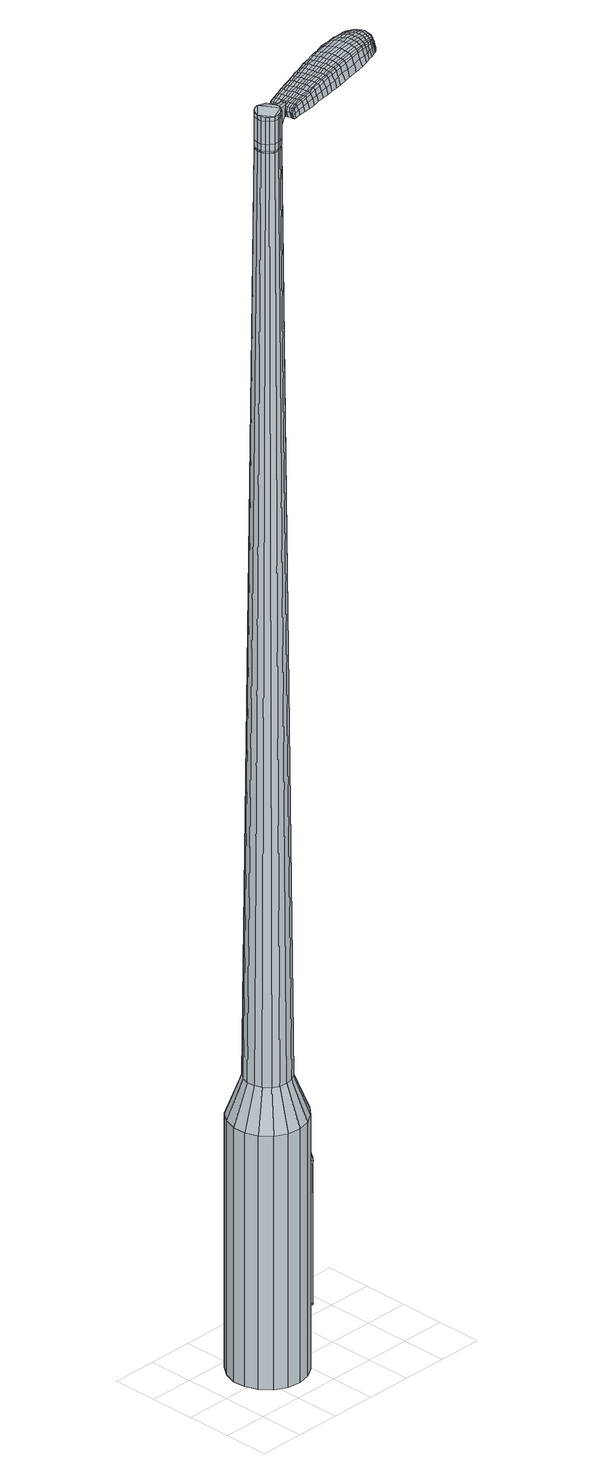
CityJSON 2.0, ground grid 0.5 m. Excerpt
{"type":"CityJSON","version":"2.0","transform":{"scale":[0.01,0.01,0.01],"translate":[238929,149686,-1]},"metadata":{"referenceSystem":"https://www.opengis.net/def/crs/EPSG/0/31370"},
"CityObjects":{
"object1":{"type":"GenericCityObject","attributes":{"cluster":755,"mean_distance_to_centroid":0.331,"new_centroid_x":238929.7,"new_centroid_y":149686.59,"mean_distance_to_camera":19.65,"H1":18.8,"H2":19.47,"Z_final":109.7,"cluster2":-1,"proj_x":238930.67,"proj_y":149691.26,"id_line":48033,"bearing_l":281.77,"distance":4.77,"orientation":"left","G_obj":11.77},"geometry":[{"type":"MultiSurface","lod":"2","boundaries":[[[0,1,2,3]],[[1,4,5,2]],[[4,6,7,5]],[[6,8,9,7]],[[8,10,11,9]],[[10,12,13,11]],[[12,14,15,13]],[[14,16,17,15]],[[16,18,19,17]],[[18,20,21,19]],[[20,22,23,21]],[[22,24,25,23]],[[24,26,27,25]],[[26,28,29,27]],[[28,30,31,29]],[[30,32,33,31]],[[32,34,35,33]],[[34,0,3,35]],[[36,37,38,39]],[[38,40,41,42]],[[41,43,42]],[[42,44,45,46]],[[45,47,46]],[[46,48,49,50]],[[49,51,50]],[[42,46,50,38]],[[50,52,39,38]],[[53,36,39]],[[2,5,7,35]],[[7,9,11,15]],[[11,13,15]],[[15,17,19,23]],[[19,21,23]],[[23,25,27,31]],[[27,29,31]],[[15,23,31,7]],[[31,33,35,7]],[[3,2,35]],[[1,0,54,55]],[[0,34,56,54]],[[34,32,57,56]],[[32,30,58,57]],[[30,28,59,58]],[[28,26,60,59]],[[26,24,61,60]],[[24,22,62,61]],[[22,20,63,62]],[[20,18,64,63]],[[18,16,65,64]],[[16,14,66,65]],[[14,12,67,66]],[[12,10,68,67]],[[10,8,69,68]],[[8,6,70,69]],[[6,4,71,70]],[[4,1,55,71]],[[55,54,72,73]],[[54,56,74,72]],[[56,57,75,74]],[[57,58,76,75]],[[58,59,77,76]],[[59,60,78,77]],[[60,61,79,78]],[[61,62,80,79]],[[62,63,81,80]],[[63,64,82,81]],[[64,65,83,82]],[[65,66,84,83]],[[66,67,85,84]],[[67,68,86,85]],[[68,69,87,86]],[[69,70,88,87]],[[70,71,89,88]],[[71,55,73,89]],[[72,90,91,92]],[[93,94,90,72]],[[95,96,94,93]],[[97,98,96,95]],[[99,100,98,97]],[[101,102,100,99]],[[103,104,102,101]],[[105,106,104,103]],[[81,107,106,105]],[[108,109,107,81]],[[83,110,109,108]],[[84,111,110,83]],[[112,113,111,84]],[[86,114,113,112]],[[87,115,114,86]],[[116,117,115,87]],[[89,118,117,116]],[[92,91,118,89]],[[119,120,121,122]],[[123,119,122,124]],[[125,123,124,126]],[[127,125,126,128]],[[129,127,128,130]],[[131,129,130,132]],[[133,131,132,134]],[[135,133,134,136]],[[137,135,136,138]],[[139,137,138,140]],[[141,139,140,142]],[[143,141,142,144]],[[145,143,144,146]],[[147,145,146,148]],[[149,147,148,150]],[[151,149,150,152]],[[73,72,92]],[[74,93,72]],[[74,75,95,93]],[[75,76,97,95]],[[76,77,99,97]],[[77,78,101,99]],[[78,79,103,101]],[[79,80,105,103]],[[80,81,105]],[[82,108,81]],[[82,83,108]],[[85,112,84]],[[85,86,112]],[[88,116,87]],[[88,89,116]],[[73,92,89]],[[153,91,90]],[[153,118,91]],[[154,117,118]],[[154,115,117]],[[155,113,114]],[[155,111,113]],[[156,109,110]],[[156,107,109]],[[157,106,107]],[[157,158,104,106]],[[158,159,102,104]],[[159,160,100,102]],[[160,161,98,100]],[[161,162,96,98]],[[162,163,94,96]],[[163,90,94]],[[39,52,151,164]],[[153,90,165,152]],[[53,39,164,120]],[[90,163,121,165]],[[36,53,120,119]],[[163,162,122,121]],[[37,36,119,123]],[[162,161,124,122]],[[38,37,123,125]],[[161,160,126,124]],[[40,38,125,127]],[[160,159,128,126]],[[41,40,127,129]],[[159,158,130,128]],[[43,41,129,131]],[[158,157,132,130]],[[42,43,131,133]],[[157,107,134,132]],[[44,42,133,135]],[[107,156,136,134]],[[45,44,135,137]],[[156,110,138,136]],[[47,45,137,139]],[[110,111,140,138]],[[46,47,139,141]],[[111,155,142,140]],[[48,46,141,143]],[[155,114,144,142]],[[49,48,143,145]],[[114,115,146,144]],[[51,49,145,147]],[[115,154,148,146]],[[50,51,147,149]],[[154,118,150,148]],[[52,50,149,151]],[[118,153,152,150]],[[151,152,166,167]],[[152,165,168,166]],[[165,121,169,168]],[[121,120,170,169]],[[120,164,171,170]],[[164,151,167,171]],[[172,173,174,175]],[[176,172,175,177]],[[172,176,178,179]],[[173,172,179,180]],[[181,182,183,184]],[[185,181,184,186]],[[181,185,187,188]],[[182,181,188,189]],[[190,191,192,193]],[[194,190,193,195]],[[190,194,196,197]],[[191,190,197,198]],[[199,200,201,202]],[[203,199,202,204]],[[199,203,205,206]],[[200,199,206,207]],[[208,209,210,211]],[[212,208,211,213]],[[208,212,214,215]],[[209,208,215,216]],[[217,218,219,220]],[[221,217,220,222]],[[217,221,223,224]],[[218,217,224,225]],[[226,227,228,229]],[[218,226,229,219]],[[226,218,225,230]],[[227,226,230,231]],[[232,233,234,235]],[[227,232,235,228]],[[232,227,231,236]],[[233,232,236,237]],[[238,176,177,239]],[[233,238,239,234]],[[238,233,237,240]],[[176,238,240,178]],[[241,242,243,244]],[[245,241,244,246]],[[241,245,247,248]],[[242,241,248,249]],[[250,251,252,253]],[[242,250,253,243]],[[250,242,249,254]],[[251,250,254,255]],[[256,257,258,259]],[[251,256,259,252]],[[256,251,255,260]],[[257,256,260,261]],[[262,263,264,265]],[[257,262,265,258]],[[262,257,261,266]],[[263,262,266,267]],[[268,173,180,269]],[[263,268,269,264]],[[268,263,267,270]],[[173,268,270,174]],[[271,272,273,274]],[[275,271,274,276]],[[271,275,277,278]],[[272,271,278,279]],[[280,281,282,283]],[[272,280,283,273]],[[280,272,279,284]],[[281,280,284,285]],[[286,287,288,289]],[[281,286,289,282]],[[286,281,285,290]],[[287,286,290,291]],[[292,185,186,293]],[[287,292,293,288]],[[292,287,291,294]],[[185,292,294,187]],[[295,296,297,298]],[[299,295,298,300]],[[295,299,301,302]],[[296,295,302,303]],[[304,305,306,307]],[[296,304,307,297]],[[304,296,303,308]],[[305,304,308,309]],[[310,311,312,313]],[[305,310,313,306]],[[310,305,309,314]],[[311,310,314,315]],[[316,317,318,319]],[[311,316,319,312]],[[316,311,315,320]],[[317,316,320,321]],[[322,182,189,323]],[[317,322,323,318]],[[322,317,321,324]],[[182,322,324,183]],[[325,211,210,326]],[[327,325,326,328]],[[325,327,329,330]],[[211,325,330,213]],[[331,327,328,332]],[[333,331,332,334]],[[331,333,335,336]],[[327,331,336,329]],[[337,333,334,338]],[[339,337,338,340]],[[337,339,341,342]],[[333,337,342,335]],[[343,339,340,344]],[[345,343,344,346]],[[343,345,347,348]],[[339,343,348,341]],[[349,345,346,350]],[[200,349,350,201]],[[349,200,207,351]],[[345,349,351,347]],[[352,353,198,197]],[[354,352,197,196]],[[352,354,355,356]],[[353,352,356,357]],[[358,359,357,356]],[[360,358,356,355]],[[358,360,361,362]],[[359,358,362,363]],[[364,365,363,362]],[[366,364,362,361]],[[364,366,367,368]],[[365,364,368,369]],[[370,371,369,368]],[[372,370,368,367]],[[370,372,205,203]],[[371,370,203,204]],[[373,374,375,376]],[[275,373,376,277]],[[373,275,276,377]],[[374,373,377,378]],[[379,194,195,380]],[[374,379,380,375]],[[379,374,378,381]],[[194,379,381,196]],[[382,383,384,385]],[[221,382,385,223]],[[382,221,222,386]],[[383,382,386,387]],[[388,389,390,391]],[[383,388,391,384]],[[388,383,387,392]],[[389,388,392,393]],[[394,191,198,395]],[[389,394,395,390]],[[394,389,393,396]],[[191,394,396,192]],[[397,398,399,400]],[[179,397,400,180]],[[397,179,178,401]],[[398,397,401,402]],[[403,404,405,406]],[[398,403,406,399]],[[403,398,402,407]],[[404,403,407,408]],[[409,202,201,410]],[[404,409,410,405]],[[409,404,408,411]],[[202,409,411,204]],[[412,413,414,415]],[[184,412,415,186]],[[412,184,183,416]],[[413,412,416,417]],[[418,206,205,419]],[[413,418,419,414]],[[418,413,417,420]],[[206,418,420,207]],[[421,422,423,424]],[[299,421,424,301]],[[421,299,300,425]],[[422,421,425,426]],[[427,212,213,428]],[[422,427,428,423]],[[427,422,426,429]],[[212,427,429,214]],[[430,431,432,433]],[[245,430,433,247]],[[430,245,246,434]],[[431,430,434,435]],[[436,437,438,439]],[[431,436,439,432]],[[436,431,435,440]],[[437,436,440,441]],[[442,209,216,443]],[[437,442,443,438]],[[442,437,441,444]],[[209,442,444,210]],[[445,446,435,434]],[[244,445,434,246]],[[445,244,243,447]],[[446,445,447,448]],[[449,450,441,440]],[[446,449,440,435]],[[449,446,448,451]],[[450,449,451,452]],[[453,326,210,444]],[[450,453,444,441]],[[453,450,452,454]],[[326,453,454,328]],[[455,456,457,458]],[[302,455,458,303]],[[455,302,301,424]],[[456,455,424,423]],[[459,330,329,460]],[[456,459,460,457]],[[459,456,423,428]],[[330,459,428,213]],[[461,462,448,447]],[[253,461,447,243]],[[461,253,252,463]],[[462,461,463,464]],[[465,466,452,451]],[[462,465,451,448]],[[465,462,464,467]],[[466,465,467,468]],[[469,332,328,454]],[[466,469,454,452]],[[469,466,468,470]],[[332,469,470,334]],[[471,472,473,474]],[[308,471,474,309]],[[471,308,303,458]],[[472,471,458,457]],[[475,336,335,476]],[[472,475,476,473]],[[475,472,457,460]],[[336,475,460,329]],[[477,478,464,463]],[[259,477,463,252]],[[477,259,258,479]],[[478,477,479,480]],[[481,482,468,467]],[[478,481,467,464]],[[481,478,480,483]],[[482,481,483,484]],[[485,338,334,470]],[[482,485,470,468]],[[485,482,484,486]],[[338,485,486,340]],[[487,488,489,490]],[[314,487,490,315]],[[487,314,309,474]],[[488,487,474,473]],[[491,342,341,492]],[[488,491,492,489]],[[491,488,473,476]],[[342,491,476,335]],[[493,494,480,479]],[[265,493,479,258]],[[493,265,264,495]],[[494,493,495,496]],[[497,498,484,483]],[[494,497,483,480]],[[497,494,496,499]],[[498,497,499,500]],[[501,344,340,486]],[[498,501,486,484]],[[501,498,500,502]],[[344,501,502,346]],[[503,504,505,506]],[[320,503,506,321]],[[503,320,315,490]],[[504,503,490,489]],[[507,348,347,508]],[[504,507,508,505]],[[507,504,489,492]],[[348,507,492,341]],[[509,510,496,495]],[[269,509,495,264]],[[509,269,180,400]],[[510,509,400,399]],[[511,512,500,499]],[[510,511,499,496]],[[511,510,399,406]],[[512,511,406,405]],[[513,350,346,502]],[[512,513,502,500]],[[513,512,405,410]],[[350,513,410,201]],[[514,515,417,416]],[[324,514,416,183]],[[514,324,321,506]],[[515,514,506,505]],[[516,351,207,420]],[[515,516,420,417]],[[516,515,505,508]],[[351,516,508,347]],[[517,518,378,377]],[[274,517,377,276]],[[517,274,273,519]],[[518,517,519,520]],[[521,354,196,381]],[[518,521,381,378]],[[521,518,520,522]],[[354,521,522,355]],[[523,524,525,526]],[[224,523,526,225]],[[523,224,223,385]],[[524,523,385,384]],[[527,528,529,530]],[[524,527,530,525]],[[527,524,384,391]],[[528,527,391,390]],[[531,353,357,532]],[[528,531,532,529]],[[531,528,390,395]],[[353,531,395,198]],[[533,534,520,519]],[[283,533,519,273]],[[533,283,282,535]],[[534,533,535,536]],[[537,360,355,522]],[[534,537,522,520]],[[537,534,536,538]],[[360,537,538,361]],[[539,540,541,542]],[[230,539,542,231]],[[539,230,225,526]],[[540,539,526,525]],[[543,544,545,546]],[[540,543,546,541]],[[543,540,525,530]],[[544,543,530,529]],[[547,359,363,548]],[[544,547,548,545]],[[547,544,529,532]],[[359,547,532,357]],[[549,550,536,535]],[[289,549,535,282]],[[549,289,288,551]],[[550,549,551,552]],[[553,366,361,538]],[[550,553,538,536]],[[553,550,552,554]],[[366,553,554,367]],[[555,556,557,558]],[[236,555,558,237]],[[555,236,231,542]],[[556,555,542,541]],[[559,560,561,562]],[[556,559,562,557]],[[559,556,541,546]],[[560,559,546,545]],[[563,365,369,564]],[[560,563,564,561]],[[563,560,545,548]],[[365,563,548,363]],[[565,566,552,551]],[[293,565,551,288]],[[565,293,186,415]],[[566,565,415,414]],[[567,372,367,554]],[[566,567,554,552]],[[567,566,414,419]],[[372,567,419,205]],[[568,569,402,401]],[[240,568,401,178]],[[568,240,237,558]],[[569,568,558,557]],[[570,571,408,407]],[[569,570,407,402]],[[570,569,557,562]],[[571,570,562,561]],[[572,371,204,411]],[[571,572,411,408]],[[572,571,561,564]],[[371,572,564,369]],[[573,574,575,576]],[[576,575,577,578]],[[579,577,575,580]],[[580,575,574,581]],[[582,583,584,585]],[[585,584,586,587]],[[588,586,584,589]],[[589,584,583,590]],[[591,592,593,594]],[[594,593,595,596]],[[597,595,593,598]],[[598,593,592,599]],[[600,601,602,603]],[[603,602,604,605]],[[606,604,602,607]],[[607,602,601,608]],[[609,610,611,612]],[[612,611,613,614]],[[615,613,611,616]],[[616,611,610,617]],[[618,619,620,621]],[[621,620,622,623]],[[624,622,620,625]],[[625,620,619,626]],[[627,628,629,630]],[[630,629,619,618]],[[626,619,629,631]],[[631,629,628,632]],[[633,634,635,636]],[[636,635,628,627]],[[632,628,635,637]],[[637,635,634,638]],[[578,577,639,640]],[[640,639,634,633]],[[638,634,639,641]],[[641,639,577,579]],[[642,643,644,645]],[[645,644,646,647]],[[648,646,644,649]],[[649,644,643,650]],[[651,652,653,654]],[[654,653,643,642]],[[650,643,653,655]],[[655,653,652,656]],[[657,658,659,660]],[[660,659,652,651]],[[656,652,659,661]],[[661,659,658,662]],[[663,664,665,666]],[[666,665,658,657]],[[662,658,665,667]],[[667,665,664,668]],[[581,574,669,670]],[[670,669,664,663]],[[668,664,669,671]],[[671,669,574,573]],[[672,673,674,675]],[[675,674,676,677]],[[678,676,674,679]],[[679,674,673,680]],[[681,682,683,684]],[[684,683,673,672]],[[680,673,683,685]],[[685,683,682,686]],[[687,688,689,690]],[[690,689,682,681]],[[686,682,689,691]],[[691,689,688,692]],[[587,586,693,694]],[[694,693,688,687]],[[692,688,693,695]],[[695,693,586,588]],[[696,697,698,699]],[[699,698,700,701]],[[702,700,698,703]],[[703,698,697,704]],[[705,706,707,708]],[[708,707,697,696]],[[704,697,707,709]],[[709,707,706,710]],[[711,712,713,714]],[[714,713,706,705]],[[710,706,713,715]],[[715,713,712,716]],[[717,718,719,720]],[[720,719,712,711]],[[716,712,719,721]],[[721,719,718,722]],[[590,583,723,724]],[[724,723,718,717]],[[722,718,723,725]],[[725,723,583,582]],[[609,612,726,727]],[[727,726,728,729]],[[730,728,726,731]],[[731,726,612,614]],[[729,728,732,733]],[[733,732,734,735]],[[736,734,732,737]],[[737,732,728,730]],[[735,734,738,739]],[[739,738,740,741]],[[742,740,738,743]],[[743,738,734,736]],[[741,740,744,745]],[[745,744,746,747]],[[748,746,744,749]],[[749,744,740,742]],[[747,746,750,751]],[[751,750,601,600]],[[608,601,750,752]],[[752,750,746,748]],[[599,753,754,598]],[[598,754,755,597]],[[756,755,754,757]],[[757,754,753,758]],[[758,759,760,757]],[[757,760,761,756]],[[762,761,760,763]],[[763,760,759,764]],[[764,765,766,763]],[[763,766,767,762]],[[768,767,766,769]],[[769,766,765,770]],[[770,771,772,769]],[[769,772,773,768]],[[606,773,772,604]],[[604,772,771,605]],[[774,775,776,777]],[[777,776,676,678]],[[677,676,776,778]],[[778,776,775,779]],[[596,595,780,781]],[[781,780,775,774]],[[779,775,780,782]],[[782,780,595,597]],[[783,784,785,786]],[[786,785,622,624]],[[623,622,785,787]],[[787,785,784,788]],[[789,790,791,792]],[[792,791,784,783]],[[788,784,791,793]],[[793,791,790,794]],[[599,592,795,796]],[[796,795,790,789]],[[794,790,795,797]],[[797,795,592,591]],[[798,799,800,801]],[[801,800,580,581]],[[579,580,800,802]],[[802,800,799,803]],[[804,805,806,807]],[[807,806,799,798]],[[803,799,806,808]],[[808,806,805,809]],[[600,603,810,811]],[[811,810,805,804]],[[809,805,810,812]],[[812,810,603,605]],[[813,814,815,816]],[[816,815,585,587]],[[582,585,815,817]],[[817,815,814,818]],[[606,607,819,820]],[[820,819,814,813]],[[818,814,819,821]],[[821,819,607,608]],[[822,823,824,825]],[[825,824,700,702]],[[701,700,824,826]],[[826,824,823,827]],[[614,613,828,829]],[[829,828,823,822]],[[827,823,828,830]],[[830,828,613,615]],[[831,832,833]],[[833,832,646,648]],[[647,646,832,834]],[[834,832,831,835]],[[836,837,838,839]],[[839,838,831,833]],[[835,831,838,840]],[[840,838,837,841]],[[617,610,842,843]],[[843,842,837,836]],[[841,837,842,844]],[[844,842,610,609]],[[835,845,846,834]],[[834,846,645,647]],[[642,645,846,847]],[[847,846,845,848]],[[841,849,850,840]],[[840,850,845,835]],[[848,845,850,851]],[[851,850,849,852]],[[609,727,853,844]],[[844,853,849,841]],[[852,849,853,854]],[[854,853,727,729]],[[855,856,857,858]],[[858,857,703,704]],[[702,703,857,825]],[[825,857,856,822]],[[730,731,859,860]],[[860,859,856,855]],[[822,856,859,829]],[[829,859,731,614]],[[848,861,862,847]],[[847,862,654,642]],[[651,654,862,863]],[[862,861,863]],[[852,864,865,851]],[[851,865,861,848]],[[863,861,865,866]],[[866,865,864,867]],[[729,733,868,854]],[[854,868,864,852]],[[867,864,868,869]],[[869,868,733,735]],[[870,871,872,873]],[[873,872,709,710]],[[704,709,872,858]],[[858,872,871,855]],[[736,737,874,875]],[[875,874,871,870]],[[855,871,874,860]],[[860,874,737,730]],[[876,877,863]],[[863,877,660,651]],[[657,660,877,878]],[[878,877,876,879]],[[867,880,881,866]],[[866,881,876,863]],[[879,876,881,882]],[[882,881,880,883]],[[735,739,884,869]],[[869,884,880,867]],[[883,880,884,885]],[[885,884,739,741]],[[886,887,888,889]],[[889,888,715,716]],[[710,715,888,873]],[[873,888,887,870]],[[742,743,890,891]],[[891,890,887,886]],[[870,887,890,875]],[[875,890,743,736]],[[879,892,893,878]],[[878,893,666,657]],[[663,666,893,894]],[[894,893,892,895]],[[883,896,897,882]],[[882,897,892,879]],[[895,892,897,898]],[[898,897,896,899]],[[741,745,900,885]],[[885,900,896,883]],[[899,896,900,901]],[[901,900,745,747]],[[902,903,904,905]],[[905,904,721,722]],[[716,721,904,889]],[[889,904,903,886]],[[748,749,906,907]],[[907,906,903,902]],[[886,903,906,891]],[[891,906,749,742]],[[895,908,909,894]],[[894,909,670,663]],[[581,670,909,801]],[[801,909,908,798]],[[899,910,911,898]],[[898,911,908,895]],[[798,908,911,807]],[[807,911,910,804]],[[747,751,912,901]],[[901,912,910,899]],[[804,910,912,811]],[[811,912,751,600]],[[818,913,914,817]],[[817,914,725,582]],[[722,725,914,905]],[[905,914,913,902]],[[608,752,915,821]],[[821,915,913,818]],[[902,913,915,907]],[[907,915,752,748]],[[779,916,917,778]],[[778,917,675,677]],[[672,675,917,918]],[[918,917,916,919]],[[597,755,920,782]],[[782,920,916,779]],[[919,916,920,921]],[[921,920,755,756]],[[922,923,924,925]],[[925,924,625,626]],[[624,625,924,786]],[[786,924,923,783]],[[926,927,928,929]],[[929,928,923,922]],[[783,923,928,792]],[[792,928,927,789]],[[758,753,930,931]],[[931,930,927,926]],[[789,927,930,796]],[[796,930,753,599]],[[919,932,933,918]],[[918,933,684,672]],[[681,684,933,934]],[[934,933,932,935]],[[756,761,936,921]],[[921,936,932,919]],[[935,932,936,937]],[[937,936,761,762]],[[938,939,940,941]],[[941,940,631,632]],[[626,631,940,925]],[[925,940,939,922]],[[942,943,944,945]],[[945,944,939,938]],[[922,939,944,929]],[[929,944,943,926]],[[764,759,946,947]],[[947,946,943,942]],[[926,943,946,931]],[[931,946,759,758]],[[935,948,949,934]],[[934,949,690,681]],[[687,690,949,950]],[[950,949,948,951]],[[762,767,952,937]],[[937,952,948,935]],[[951,948,952,953]],[[953,952,767,768]],[[954,955,956,957]],[[957,956,637,638]],[[632,637,956,941]],[[941,956,955,938]],[[958,959,960,961]],[[961,960,955,954]],[[938,955,960,945]],[[945,960,959,942]],[[770,765,962,963]],[[963,962,959,958]],[[942,959,962,947]],[[947,962,765,764]],[[951,964,965,950]],[[950,965,694,687]],[[587,694,965,816]],[[816,965,964,813]],[[768,773,966,953]],[[953,966,964,951]],[[813,964,966,820]],[[820,966,773,606]],[[803,967,968,802]],[[802,968,641,579]],[[638,641,968,957]],[[957,968,967,954]],[[809,969,970,808]],[[808,970,967,803]],[[954,967,970,961]],[[961,970,969,958]],[[605,771,971,812]],[[812,971,969,809]],[[958,969,971,963]],[[963,971,771,770]],[[573,576,175,174]],[[576,578,177,175]],[[588,589,188,187]],[[589,590,189,188]],[[591,594,193,192]],[[594,596,195,193]],[[615,616,215,214]],[[616,617,216,215]],[[618,621,220,219]],[[621,623,222,220]],[[627,630,229,228]],[[630,618,219,229]],[[633,636,235,234]],[[636,627,228,235]],[[578,640,239,177]],[[640,633,234,239]],[[648,649,248,247]],[[649,650,249,248]],[[650,655,254,249]],[[655,656,255,254]],[[656,661,260,255]],[[661,662,261,260]],[[662,667,266,261]],[[667,668,267,266]],[[668,671,270,267]],[[671,573,174,270]],[[678,679,278,277]],[[679,680,279,278]],[[680,685,284,279]],[[685,686,285,284]],[[686,691,290,285]],[[691,692,291,290]],[[692,695,294,291]],[[695,588,187,294]],[[696,699,298,297]],[[699,701,300,298]],[[705,708,307,306]],[[708,696,297,307]],[[711,714,313,312]],[[714,705,306,313]],[[717,720,319,318]],[[720,711,312,319]],[[590,724,323,189]],[[724,717,318,323]],[[774,777,376,375]],[[777,678,277,376]],[[596,781,380,195]],[[781,774,375,380]],[[623,787,386,222]],[[787,788,387,386]],[[788,793,392,387]],[[793,794,393,392]],[[794,797,396,393]],[[797,591,192,396]],[[701,826,425,300]],[[826,827,426,425]],[[827,830,429,426]],[[830,615,214,429]],[[833,433,432]],[[833,648,247,433]],[[836,839,439,438]],[[839,833,432,439]],[[617,843,443,216]],[[843,836,438,443]],[[972,973,974,975]],[[976,977,975,974]],[[978,979,980,981]],[[982,983,984,985]],[[973,986,987,974]],[[988,976,974,987]],[[989,978,981,990]],[[991,992,983,982]],[[986,993,994,987]],[[994,995,988,987]],[[996,989,990,997]],[[998,992,991,999]],[[993,1000,1001,994]],[[1001,1002,995,994]],[[1003,996,997,1004]],[[1005,998,999,1006]],[[1007,1008,1009,1010]],[[1011,1012,1008,1007]],[[1011,1013,1014,1012]],[[1013,1015,1016,1014]],[[1017,1018,1019,1020]],[[1021,1022,1018,1017]],[[1023,1024,1022,1021]],[[1025,1026,1024,1023]],[[1020,1009,1008,1017]],[[1017,1008,1012,1021]],[[1012,1014,1023,1021]],[[1014,1016,1025,1023]],[[981,980,977,976]],[[990,981,976,988]],[[995,997,990,988]],[[1002,1004,997,995]],[[982,985,979,978]],[[991,982,978,989]],[[999,991,989,996]],[[1006,999,996,1003]],[[983,1007,1010,984]],[[992,1011,1007,983]],[[1013,1011,992,998]],[[1015,1013,998,1005]],[[1027,1028,1029,1030]],[[1029,1031,1032,1033]],[[1029,1033,1034,1035]],[[1029,1035,1030]],[[1036,1027,1030,1037]],[[1038,1037,1030,1039]],[[1040,1039,1030]],[[1041,1029,1028,1042]],[[1043,1041,1042,1044]],[[1045,1043,1044,1046]],[[1047,1045,1046,1048]],[[1049,1047,1048,1050]],[[1050,1051,1052,1053]],[[1050,1053,1054,1055]],[[1050,1055,1056,1057]],[[1056,1058,1059,1060]],[[1056,1060,1061,1062]],[[1056,1062,1057]],[[1050,1057,1049]],[[1063,1064,1028,1027]],[[1065,1066,1031,1029]],[[1067,1068,1040,1030]],[[1064,1069,1042,1028]],[[1070,1065,1029,1041]],[[1069,1071,1044,1042]],[[1072,1070,1041,1043]],[[1071,1073,1046,1044]],[[1074,1072,1043,1045]],[[1073,1075,1048,1046]],[[1076,1074,1045,1047]],[[1075,1077,1050,1048]],[[1078,1076,1047,1049]],[[1077,1079,1051,1050]],[[1080,1081,1058,1056]],[[1082,1078,1049,1057]],[[1052,1051,1079,1083]],[[1053,1052,1083,1084]],[[1054,1053,1084,1085]],[[1055,1054,1085,1086]],[[1056,1055,1086,1080]],[[1087,1063,1027,1036]],[[1088,1087,1036,1037]],[[1089,1088,1037,1038]],[[1090,1089,1038,1039]],[[1068,1090,1039,1040]],[[1032,1031,1066,1091]],[[1059,1058,1081,1092]],[[1033,1032,1091,1093]],[[1034,1033,1093,1094]],[[1035,1034,1094,1095]],[[1030,1035,1095,1067]],[[1060,1059,1092,1096]],[[1061,1060,1096,1097]],[[1062,1061,1097,1098]],[[1057,1062,1098,1082]]]}]}
},
"vertices":[
[113,70,384],[113,55,384],[113,55,96],[113,70,96],[109,41,384],[109,41,96],[99,30,384],[99,30,96],[87,22,384],[87,22,96],[73,19,384],[73,19,96],[58,21,384],[58,21,96],[45,28,384],[45,28,96],[35,39,384],[35,39,96],[30,53,384],[30,53,96],[29,67,384],[29,67,96],[34,81,384],[34,81,96],[43,93,384],[43,93,96],[56,100,384],[56,100,96],[70,103,384],[70,103,96],[84,101,384],[84,101,96],[97,94,384],[97,94,96],[107,83,384],[107,83,96],[80,72,1524],[75,74,1524],[71,75,1524],[84,64,1524],[66,74,1524],[62,71,1524],[58,63,1524],[59,68,1524],[58,58,1524],[60,54,1524],[67,48,1524],[63,51,1524],[72,48,1524],[76,49,1524],[83,55,1524],[80,51,1524],[85,59,1524],[83,68,1524],[96,66,429],[96,58,429],[93,74,429],[87,81,429],[79,85,429],[70,86,429],[62,85,429],[54,80,429],[49,73,429],[46,65,429],[47,56,429],[50,48,429],[56,41,429],[63,37,429],[72,36,429],[81,38,429],[88,42,429],[93,49,429],[84,64,1483],[85,59,1483],[83,68,1483],[80,72,1483],[75,74,1483],[71,75,1483],[66,74,1483],[62,71,1483],[59,68,1483],[58,63,1483],[58,58,1483],[60,54,1483],[63,51,1483],[67,48,1483],[72,48,1483],[76,49,1483],[80,51,1483],[83,55,1483],[84,64,1485],[84,59,1485],[84,59,1483],[82,68,1483],[82,68,1485],[79,71,1483],[79,71,1485],[75,73,1483],[75,73,1485],[71,74,1483],[71,74,1485],[66,73,1483],[66,73,1485],[63,71,1483],[63,71,1485],[60,67,1483],[60,67,1485],[58,63,1485],[59,59,1483],[59,59,1485],[60,54,1485],[63,51,1485],[67,49,1483],[67,49,1485],[72,48,1485],[76,49,1485],[80,52,1483],[80,52,1485],[83,55,1485],[80,72,1519],[83,68,1519],[83,68,1493],[80,72,1493],[75,74,1519],[75,74,1493],[71,75,1519],[71,75,1493],[66,74,1519],[66,74,1493],[62,71,1519],[62,71,1493],[59,68,1519],[59,68,1493],[58,63,1519],[58,63,1493],[58,58,1519],[58,58,1493],[60,54,1519],[60,54,1493],[63,51,1519],[63,51,1493],[67,48,1519],[67,48,1493],[72,48,1519],[72,48,1493],[76,49,1519],[76,49,1493],[80,51,1519],[80,51,1493],[83,55,1519],[83,55,1493],[85,59,1519],[85,59,1493],[85,59,1485],[80,51,1485],[67,48,1485],[58,58,1485],[59,68,1485],[62,71,1485],[66,74,1485],[71,75,1485],[75,74,1485],[80,72,1485],[83,68,1485],[84,64,1519],[84,64,1493],[103,65,1513],[103,65,1518],[103,68,1513],[102,71,1513],[102,71,1518],[103,68,1518],[179,64,1519],[172,63,1518],[174,61,1509],[181,62,1510],[188,65,1519],[189,64,1510],[186,66,1526],[178,65,1525],[171,64,1525],[172,101,1519],[165,100,1518],[164,98,1525],[171,100,1525],[180,103,1519],[179,102,1526],[181,105,1510],[173,103,1510],[166,101,1509],[247,99,1519],[248,96,1519],[249,96,1513],[248,99,1513],[245,103,1519],[246,103,1513],[244,103,1524],[245,99,1524],[246,95,1524],[174,84,1530],[167,83,1529],[168,79,1529],[175,81,1530],[183,86,1531],[184,83,1531],[183,90,1530],[174,88,1530],[167,86,1529],[95,67,1512],[96,65,1512],[97,65,1517],[97,68,1517],[95,70,1512],[96,70,1517],[96,71,1506],[96,68,1506],[97,65,1506],[237,77,1519],[234,76,1519],[235,75,1512],[238,76,1512],[239,78,1518],[240,77,1512],[238,79,1522],[236,78,1523],[233,77,1524],[229,75,1519],[224,73,1519],[225,72,1512],[230,73,1512],[228,76,1524],[223,74,1525],[218,71,1519],[210,70,1519],[212,68,1511],[219,70,1511],[217,73,1526],[209,71,1526],[199,67,1519],[201,66,1510],[198,69,1526],[106,53,1513],[114,54,1513],[113,55,1518],[105,54,1517],[100,52,1512],[101,53,1516],[102,52,1506],[107,52,1507],[115,53,1507],[121,55,1514],[129,56,1515],[127,57,1520],[120,56,1519],[122,54,1507],[130,55,1507],[136,57,1515],[143,58,1516],[142,59,1522],[135,58,1521],[137,56,1508],[145,57,1508],[151,59,1517],[158,60,1517],[157,62,1524],[149,60,1523],[152,58,1508],[159,59,1509],[165,61,1518],[164,63,1524],[167,60,1509],[230,112,1519],[227,112,1519],[227,111,1524],[230,111,1523],[233,112,1518],[232,111,1522],[234,114,1512],[231,114,1512],[228,113,1512],[222,111,1519],[217,111,1519],[216,109,1525],[222,110,1524],[223,113,1512],[217,112,1512],[211,110,1519],[203,108,1519],[202,107,1526],[210,108,1526],[211,111,1511],[204,110,1511],[191,106,1519],[191,104,1526],[192,108,1510],[100,82,1513],[107,84,1513],[108,86,1507],[101,84,1507],[95,81,1512],[95,82,1506],[96,80,1516],[100,81,1517],[107,83,1518],[115,86,1514],[122,88,1515],[123,90,1507],[115,88,1507],[114,85,1519],[121,87,1520],[129,90,1515],[136,92,1516],[137,94,1508],[130,92,1508],[129,89,1521],[136,91,1522],[144,94,1517],[151,96,1517],[152,98,1509],[144,96,1508],[143,93,1523],[150,94,1524],[158,98,1518],[159,100,1509],[157,96,1524],[102,69,1519],[102,66,1519],[109,70,1520],[110,68,1520],[109,73,1520],[101,71,1519],[117,72,1522],[117,69,1522],[124,73,1523],[124,71,1523],[123,76,1523],[116,75,1521],[131,75,1524],[132,72,1524],[138,76,1525],[139,74,1525],[138,80,1525],[130,78,1524],[146,78,1526],[146,75,1526],[153,79,1527],[153,76,1527],[152,83,1527],[145,81,1526],[160,81,1528],[161,78,1528],[159,84,1528],[242,98,1527],[243,95,1527],[241,102,1526],[236,101,1527],[238,97,1528],[239,94,1528],[232,96,1529],[232,92,1529],[230,100,1528],[223,99,1530],[225,95,1530],[225,91,1530],[217,93,1531],[218,89,1531],[216,97,1530],[207,95,1531],[209,91,1531],[209,88,1531],[196,89,1531],[197,85,1531],[195,92,1531],[235,112,1518],[238,110,1519],[239,111,1513],[236,113,1513],[234,111,1523],[237,109,1523],[242,107,1519],[242,107,1513],[240,106,1524],[241,80,1518],[243,82,1518],[241,82,1523],[240,80,1523],[242,79,1513],[244,81,1513],[245,85,1519],[247,88,1519],[245,88,1524],[243,85,1523],[246,84,1513],[248,88,1513],[248,92,1519],[246,92,1524],[248,92,1513],[177,66,1528],[177,68,1528],[170,67,1528],[170,65,1527],[186,68,1528],[186,70,1529],[177,71,1529],[176,74,1530],[169,73,1529],[170,70,1528],[186,73,1529],[185,76,1530],[176,78,1530],[169,76,1529],[185,79,1531],[171,98,1528],[172,96,1529],[180,98,1529],[180,100,1528],[164,96,1527],[165,94,1528],[173,92,1529],[181,94,1530],[166,90,1528],[93,79,1512],[94,77,1512],[95,77,1517],[94,79,1517],[94,80,1506],[94,78,1506],[94,74,1512],[95,74,1517],[95,75,1506],[98,53,1512],[98,55,1512],[99,54,1506],[99,52,1506],[100,54,1517],[99,55,1517],[98,57,1512],[97,60,1512],[98,59,1506],[99,56,1506],[99,58,1517],[98,60,1517],[97,62,1512],[97,62,1506],[98,63,1517],[105,55,1519],[104,56,1519],[112,56,1520],[112,58,1520],[104,59,1519],[103,61,1519],[111,60,1520],[111,62,1520],[103,64,1519],[110,65,1520],[100,80,1519],[100,78,1519],[107,80,1520],[107,82,1520],[101,75,1519],[108,77,1520],[120,57,1521],[119,59,1521],[127,58,1522],[127,60,1522],[119,61,1521],[118,64,1521],[126,62,1522],[125,65,1523],[118,66,1522],[125,68,1523],[114,84,1521],[115,82,1521],[122,83,1522],[121,86,1522],[115,78,1521],[122,80,1522],[134,60,1523],[134,61,1523],[142,61,1524],[141,63,1524],[133,64,1523],[133,67,1524],[141,65,1525],[140,68,1525],[132,69,1524],[140,71,1525],[129,87,1523],[129,85,1523],[136,87,1524],[136,89,1524],[130,82,1524],[137,83,1525],[149,62,1525],[148,64,1525],[156,63,1526],[156,65,1526],[148,66,1526],[147,69,1526],[155,67,1527],[155,70,1527],[147,72,1526],[154,73,1527],[143,91,1525],[143,89,1525],[151,91,1526],[150,93,1526],[144,85,1526],[151,87,1527],[163,64,1527],[163,66,1527],[162,69,1527],[162,72,1528],[161,75,1528],[157,95,1527],[158,92,1527],[158,89,1528],[232,110,1525],[234,109,1525],[228,110,1526],[230,108,1526],[238,106,1526],[233,105,1527],[237,80,1525],[239,81,1525],[235,80,1526],[234,79,1525],[241,84,1525],[242,87,1526],[238,86,1527],[237,83,1526],[243,91,1526],[239,90,1527],[223,109,1526],[225,107,1527],[217,108,1527],[219,106,1528],[228,104,1528],[221,103,1529],[229,77,1526],[230,79,1527],[224,77,1528],[223,76,1527],[231,82,1527],[232,85,1528],[226,84,1529],[225,80,1528],[233,89,1528],[226,87,1530],[211,107,1528],[212,105,1529],[203,105,1528],[204,103,1529],[214,101,1529],[206,100,1530],[217,74,1528],[218,76,1528],[210,74,1529],[209,72,1528],[218,79,1529],[219,82,1530],[210,81,1530],[210,77,1530],[219,86,1530],[210,84,1531],[191,103,1529],[192,101,1529],[194,97,1530],[198,70,1528],[198,72,1529],[198,75,1530],[198,78,1530],[197,82,1531],[174,63,1509],[172,64,1518],[179,66,1518],[180,64,1509],[187,67,1519],[189,66,1510],[186,68,1525],[178,67,1525],[171,66,1525],[165,96,1525],[165,98,1518],[172,100,1518],[171,98,1525],[180,102,1519],[180,100,1525],[181,103,1510],[173,101,1509],[166,100,1509],[246,96,1513],[245,95,1519],[245,99,1519],[246,99,1513],[243,102,1519],[244,102,1513],[242,101,1524],[243,98,1524],[244,95,1524],[168,80,1528],[168,83,1528],[175,84,1529],[175,81,1529],[184,86,1529],[184,83,1529],[183,89,1529],[174,87,1529],[167,86,1528],[99,65,1516],[98,65,1512],[98,68,1512],[99,68,1516],[97,71,1512],[98,71,1516],[98,71,1506],[99,68,1506],[99,65,1506],[234,77,1512],[233,78,1519],[236,79,1518],[237,78,1512],[238,80,1518],[239,79,1512],[237,80,1522],[235,80,1523],[232,79,1523],[225,74,1512],[223,75,1519],[229,76,1519],[230,75,1512],[228,78,1524],[222,76,1525],[211,70,1511],[210,72,1519],[218,73,1519],[219,72,1511],[217,75,1525],[209,73,1526],[199,69,1519],[200,68,1510],[198,71,1526],[113,57,1518],[113,56,1513],[106,55,1513],[105,56,1517],[101,54,1512],[102,55,1515],[102,53,1506],[107,54,1506],[115,55,1507],[127,59,1520],[128,58,1514],[121,57,1514],[120,58,1519],[122,56,1507],[130,57,1507],[142,61,1522],[143,60,1516],[136,59,1515],[135,60,1521],[137,58,1508],[145,59,1508],[156,64,1523],[158,62,1517],[150,61,1516],[149,62,1522],[152,60,1508],[159,61,1508],[165,63,1517],[164,65,1524],[166,62,1509],[227,109,1523],[227,110,1519],[230,110,1518],[230,109,1523],[232,110,1518],[232,109,1522],[233,112,1512],[231,112,1512],[228,111,1512],[216,107,1525],[217,109,1519],[222,109,1519],[222,108,1524],[223,111,1512],[218,110,1512],[203,105,1526],[203,106,1519],[211,108,1519],[210,106,1525],[212,110,1511],[204,108,1511],[192,104,1519],[191,102,1526],[193,106,1510],[109,84,1507],[108,83,1513],[101,81,1513],[101,82,1506],[96,79,1512],[97,80,1506],[97,78,1515],[101,80,1517],[108,81,1518],[123,88,1507],[123,86,1514],[115,85,1514],[116,86,1507],[115,83,1519],[122,85,1520],[138,92,1508],[137,90,1516],[130,88,1515],[131,90,1508],[129,87,1521],[136,89,1522],[152,96,1508],[151,94,1517],[144,92,1516],[145,94,1508],[144,91,1522],[151,93,1523],[158,96,1517],[159,98,1509],[158,94,1524],[103,69,1518],[103,66,1518],[110,70,1519],[110,68,1519],[109,73,1519],[102,72,1518],[117,72,1520],[118,69,1520],[124,73,1521],[125,71,1521],[124,76,1521],[117,75,1520],[132,75,1523],[132,72,1523],[139,76,1524],[140,74,1524],[138,80,1524],[131,78,1523],[146,78,1525],[147,75,1525],[153,79,1526],[154,77,1526],[153,83,1526],[146,81,1525],[161,81,1527],[161,78,1527],[160,84,1527],[242,95,1526],[241,98,1526],[240,101,1525],[236,100,1526],[237,97,1526],[238,94,1526],[232,92,1528],[231,96,1528],[230,99,1527],[223,98,1528],[224,94,1529],[225,91,1529],[218,90,1530],[217,93,1530],[216,97,1529],[207,95,1530],[208,91,1530],[209,88,1530],[197,85,1530],[196,89,1530],[195,92,1530],[237,109,1513],[236,108,1518],[234,110,1518],[235,111,1512],[233,109,1523],[235,108,1523],[240,105,1519],[241,106,1513],[239,105,1523],[240,83,1523],[241,83,1518],[239,81,1518],[238,81,1523],[240,80,1512],[242,82,1512],[243,89,1523],[245,89,1519],[243,85,1519],[242,86,1523],[244,85,1513],[245,89,1513],[245,92,1519],[244,92,1524],[246,92,1513],[170,68,1527],[177,69,1527],[177,68,1527],[170,67,1526],[186,69,1527],[186,71,1528],[169,73,1528],[177,75,1528],[177,72,1528],[170,70,1527],[186,73,1528],[185,76,1529],[176,78,1529],[169,76,1528],[185,80,1529],[180,97,1528],[172,95,1527],[172,97,1527],[180,99,1527],[165,95,1526],[165,94,1527],[173,92,1528],[182,94,1528],[166,90,1527],[97,77,1516],[96,78,1512],[95,79,1512],[96,78,1516],[96,80,1506],[96,79,1506],[96,74,1512],[97,74,1516],[97,75,1506],[100,55,1512],[100,54,1512],[101,54,1506],[101,55,1516],[101,56,1516],[100,60,1506],[99,60,1512],[100,57,1512],[101,57,1506],[101,58,1516],[100,61,1516],[99,63,1512],[100,63,1506],[100,63,1516],[105,57,1518],[105,56,1518],[112,57,1519],[112,58,1519],[104,61,1518],[105,59,1518],[112,60,1519],[111,63,1519],[104,64,1518],[111,65,1519],[108,80,1519],[101,78,1518],[101,79,1518],[108,81,1519],[102,75,1518],[109,77,1519],[120,59,1520],[120,58,1520],[127,60,1521],[119,64,1520],[119,61,1520],[127,63,1521],[126,65,1521],[118,67,1520],[125,68,1521],[122,83,1521],[115,82,1520],[115,83,1520],[122,84,1521],[116,78,1520],[123,80,1521],[134,62,1522],[134,61,1522],[142,62,1523],[142,63,1523],[133,67,1522],[134,64,1522],[141,65,1523],[141,68,1524],[133,70,1523],[140,71,1524],[137,87,1523],[130,85,1522],[129,86,1522],[137,88,1523],[130,82,1522],[138,83,1523],[149,64,1524],[149,63,1524],[156,64,1525],[156,65,1525],[148,70,1525],[148,67,1524],[156,68,1525],[155,71,1526],[147,72,1525],[155,74,1526],[151,90,1525],[144,89,1524],[144,90,1524],[151,92,1525],[145,85,1524],[152,87,1525],[163,67,1526],[163,66,1526],[162,72,1527],[163,69,1526],[162,75,1527],[158,92,1526],[158,93,1526],[159,88,1526],[233,107,1524],[231,108,1524],[228,108,1525],[230,107,1525],[237,105,1525],[233,104,1525],[234,81,1525],[238,82,1524],[236,81,1524],[233,80,1525],[237,87,1526],[241,88,1525],[240,85,1524],[236,84,1525],[242,91,1525],[238,90,1526],[224,106,1526],[223,107,1526],[217,107,1526],[218,105,1527],[227,103,1526],[221,102,1527],[223,78,1527],[229,80,1526],[228,78,1526],[223,77,1526],[225,84,1528],[232,86,1527],[231,83,1526],[224,81,1527],[232,89,1527],[225,88,1528],[212,104,1527],[211,106,1527],[203,104,1527],[204,103,1528],[214,101,1528],[206,99,1529],[209,75,1528],[217,77,1527],[217,75,1527],[209,74,1527],[210,81,1529],[218,83,1529],[218,80,1528],[210,78,1528],[218,86,1529],[210,84,1530],[192,100,1528],[192,102,1528],[194,96,1529],[198,73,1528],[197,72,1528],[198,79,1529],[198,76,1529],[197,82,1530],[102,53,1508],[100,60,1508],[132,65,1509],[134,58,1509],[154,69,1510],[155,61,1510],[192,77,1512],[194,67,1512],[177,64,1511],[175,73,1511],[210,80,1513],[223,83,1514],[225,75,1514],[212,71,1513],[99,67,1508],[131,73,1509],[152,78,1510],[191,86,1512],[173,82,1511],[208,89,1513],[221,92,1514],[97,73,1508],[129,81,1509],[150,86,1510],[189,95,1512],[171,91,1511],[220,101,1514],[206,98,1513],[96,80,1508],[127,89,1509],[148,94,1510],[187,104,1512],[169,100,1511],[218,109,1514],[204,108,1513],[236,87,1514],[241,89,1514],[242,82,1514],[238,78,1514],[234,95,1514],[239,96,1514],[233,103,1514],[238,103,1514],[231,111,1514],[236,110,1514],[245,92,1515],[247,96,1515],[247,95,1515],[246,88,1515],[244,97,1515],[247,97,1515],[243,101,1515],[247,98,1515],[242,105,1515],[246,100,1515],[82,103,334],[86,102,334],[86,102,165],[72,105,171],[82,103,165],[78,104,165],[75,104,166],[73,104,167],[72,105,169],[78,104,334],[75,104,333],[73,104,332],[72,105,331],[72,105,328],[99,95,165],[99,95,334],[109,84,165],[109,84,334],[114,70,165],[114,70,334],[115,55,165],[115,55,334],[110,41,165],[110,41,334],[107,37,334],[105,34,334],[104,32,333],[102,30,332],[102,29,331],[101,29,328],[107,37,165],[101,29,171],[102,29,169],[102,30,167],[104,32,166],[105,34,165],[81,100,334],[85,100,334],[85,100,165],[81,100,165],[71,102,171],[71,102,328],[97,93,334],[97,93,165],[106,82,334],[106,82,165],[111,69,334],[111,69,165],[112,55,334],[112,55,165],[108,42,334],[108,42,165],[105,39,334],[99,31,328],[99,31,171],[105,39,165],[103,36,334],[101,34,333],[100,32,332],[99,31,331],[78,101,334],[75,101,333],[73,101,332],[72,102,331],[78,101,165],[99,31,169],[75,101,166],[73,101,167],[72,102,169],[100,32,167],[101,34,166],[103,36,165]
]}
